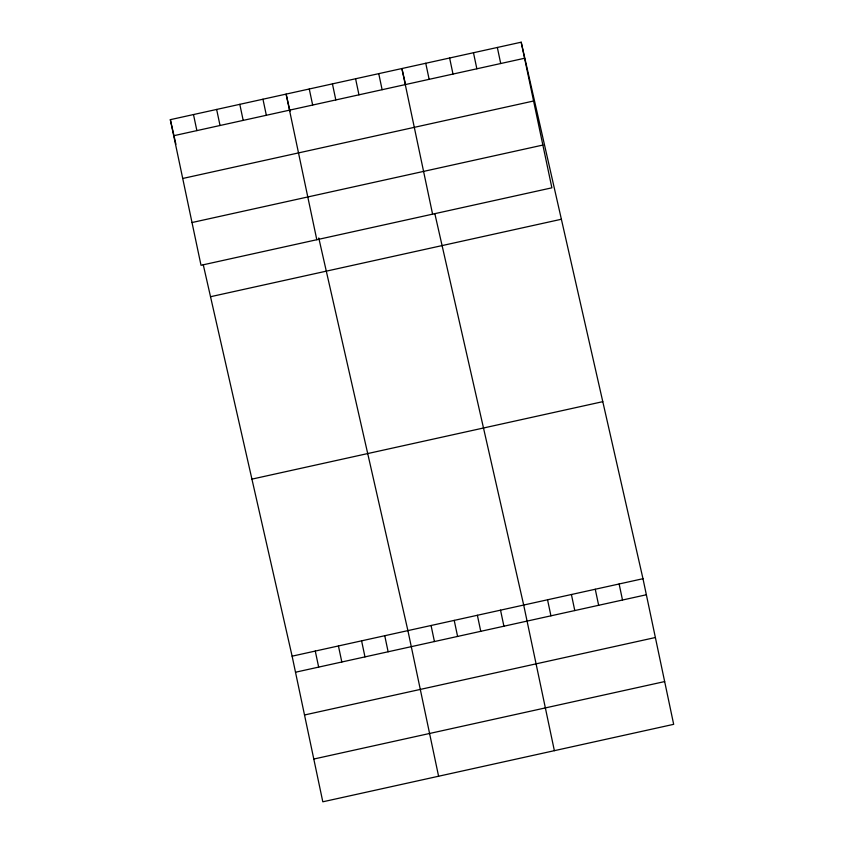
<?xml version="1.0" encoding="UTF-8"?>
<svg xmlns="http://www.w3.org/2000/svg" width="844" height="844" viewBox="0 0 844 844"><rect width="100%" height="100%" fill="white"/><g stroke="black" fill="none" stroke-linecap="round" stroke-linejoin="round"><path stroke-width="1.27" d="M521.191 42.2L551.881 187.822L201.02 265.29L170.33 119.669L521.191 42.2L642.98 578.71L673.67 724.331L322.809 801.8L292.119 656.178L203.267 264.752M173.716 135.726L524.578 58.257M182.726 178.474L533.587 101.006M192.01 222.531L542.871 145.062M210.525 296.719L561.387 219.25M251.934 479.128L602.795 401.66M292.119 656.178L642.98 578.71M295.505 672.225L646.367 594.756M304.515 714.984L655.377 637.515M313.799 759.041L664.661 681.572M405.531 84.527L401.902 68.543L432.592 214.165M434.829 213.616L523.691 605.053L554.371 750.675M290.019 111.313L286.116 94.106L316.806 239.728M318.768 237.955L407.905 630.616L438.595 776.237M170.33 119.669L175.911 144.261M619.127 583.974L622.503 600.031M497.338 47.464L500.714 63.522M595.263 589.249L598.649 605.296M473.473 52.739L476.86 68.786M571.409 594.514L574.785 610.56M449.62 58.004L452.996 74.05M547.545 599.778L550.932 615.835M425.756 63.268L429.142 79.325M500.534 610.159L503.91 626.216M378.745 73.65L382.121 89.707M477.377 615.276L480.753 631.323M355.588 78.766L358.964 94.813M454.22 620.382L457.596 636.439M332.43 83.883L335.817 99.93M431.062 625.499L434.438 641.556M309.273 88.989L312.66 105.046M384.748 635.722L388.134 651.779M262.959 99.212L266.345 115.269M361.591 640.839L364.977 656.896M239.802 104.329L243.188 120.386M338.433 645.955L341.82 662.002M216.644 109.446L220.031 125.492M315.276 651.062L318.663 667.119M193.487 114.552L196.874 130.609"/></g></svg>
